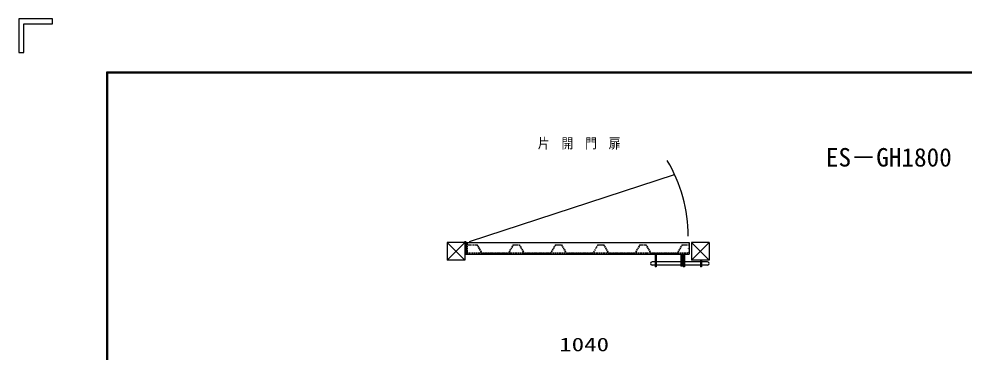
# Model space of a CAD drawing. Units: millimetres, scale not verified. Extents: x -4425 to 4425, y -3150 to 3150.
# Drawn here: x -4425 to -400, y 1731 to 3150 of the extents above; entities that cross this region are included whole.
import ezdxf
from ezdxf.enums import TextEntityAlignment as Align

# ---------------------------------------------------------------- set-up
doc = ezdxf.new("R2010")
doc.units = ezdxf.units.MM
doc.header["$LTSCALE"] = 20
doc.linetypes.add('USER2', pattern=[0.375, 0.25, -0.125])
doc.linetypes.add('USER3', pattern=[0.26, 0.01, -0.25])
for name, color, linetype, lineweight in [('0-0_1', 7, 'Continuous', 25), ('0-3_0', 1, 'Continuous', 25), ('0-5_WAKU', 7, 'Continuous', 25)]:
    doc.layers.add(name, color=color, linetype=linetype, lineweight=lineweight)
doc.layers.add('0-2_10', color=4, linetype='Continuous')
doc.styles.add('ＭＳ ゴシック', font='')
doc.styles.get('ＭＳ ゴシック').set_extended_font_data('MS Gothic')

msp = doc.modelspace()

# ---------------------------------------------------------------- linework, layer by layer
at = {"layer": '0-0_1', "color": 4}
msp.add_line((-2505.46, 2201.57), (-1632.68, 2487.24), dxfattribs=at)
at = {"layer": '0-0_1'}
for p, q in [((-2600.41, 2197.88), (-2600.41, 2122.95)), ((-2525.48, 2197.88), (-2600.41, 2197.88)), ((-2600.41, 2122.95), (-2525.48, 2197.88)), ((-2600.41, 2197.88), (-2525.48, 2122.95)), ((-2525.48, 2197.88), (-2525.48, 2122.95)), ((-2523.98, 2188.49), (-2523.98, 2151.92)), ((-2521.98, 2188.49), (-2523.98, 2188.49)), ((-2521.98, 2188.49), (-2521.98, 2151.92)), ((-2520.48, 2197.88), (-2520.48, 2147.92)), ((-2520.48, 2197.88), (-1570.32, 2197.88)), ((-1570.32, 2197.88), (-1570.32, 2147.92)), ((-1560.32, 2197.88), (-1560.32, 2122.95)), ((-1485.39, 2197.88), (-1560.32, 2197.88)), ((-1560.32, 2122.95), (-1485.39, 2197.88)), ((-1560.32, 2197.88), (-1485.39, 2122.95)), ((-1485.39, 2197.88), (-1485.39, 2122.95)), ((-2523.98, 2151.92), (-2525.48, 2151.92)), ((-2525.48, 2147.92), (-1570.31, 2147.92)), ((-2520.48, 2151.92), (-2521.98, 2151.92)), ((-1715.69, 2147.92), (-1715.69, 2093.97)), ((-1710.69, 2147.92), (-1710.69, 2093.97)), ((-1605.78, 2147.92), (-1605.78, 2096.97)), ((-1600.79, 2147.92), (-1600.79, 2096.97)), ((-1595.79, 2147.92), (-1595.79, 2093.97)), ((-1590.8, 2147.92), (-1590.8, 2093.97)), ((-2525.48, 2122.95), (-2600.41, 2122.95)), ((-1715.69, 2114.95), (-1728.67, 2114.95)), ((-1715.69, 2101.96), (-1728.67, 2101.96)), ((-1710.69, 2093.97), (-1715.69, 2093.97)), ((-1605.78, 2114.95), (-1710.69, 2114.95)), ((-1605.78, 2101.96), (-1710.69, 2101.96)), ((-1600.79, 2096.97), (-1605.78, 2096.97)), ((-1595.79, 2114.95), (-1600.79, 2114.95)), ((-1595.79, 2101.96), (-1600.79, 2101.96)), ((-1590.8, 2093.97), (-1595.79, 2093.97)), ((-1522.86, 2114.95), (-1590.8, 2114.95)), ((-1522.86, 2101.96), (-1590.8, 2101.96)), ((-1485.39, 2122.95), (-1560.32, 2122.95)), ((-1522.86, 2122.95), (-1522.86, 2093.97)), ((-1517.86, 2093.97), (-1522.86, 2093.97)), ((-1517.86, 2122.95), (-1517.86, 2093.97)), ((-1491.88, 2114.95), (-1517.86, 2114.95)), ((-1491.88, 2101.96), (-1517.86, 2101.96))]:
    msp.add_line(p, q, dxfattribs=at)
at = {"layer": '0-0_1', "linetype": 'USER2'}
for p, q in [((-2520.48, 2188.49), (-2474.01, 2188.49)), ((-2520.48, 2187.69), (-2474.47, 2187.69)), ((-2516.49, 2197.88), (-2516.49, 2151.92)), ((-2474.47, 2187.69), (-2453.82, 2151.92)), ((-2474.01, 2188.49), (-2453.36, 2152.72)), ((-2320.15, 2188.49), (-2340.8, 2152.72)), ((-2319.69, 2187.69), (-2340.34, 2151.92)), ((-2320.15, 2188.49), (-2294.17, 2188.49)), ((-2319.69, 2187.69), (-2294.63, 2187.69)), ((-2294.63, 2187.69), (-2273.98, 2151.92)), ((-2294.17, 2188.49), (-2273.52, 2152.72)), ((-2140.31, 2188.49), (-2160.96, 2152.72)), ((-2139.85, 2187.69), (-2160.5, 2151.92)), ((-2140.31, 2188.49), (-2114.33, 2188.49)), ((-2139.31, 2187.69), (-2114.79, 2187.69)), ((-2114.79, 2187.69), (-2094.14, 2151.92)), ((-2114.33, 2188.49), (-2093.68, 2152.72)), ((-1960.01, 2187.69), (-1980.66, 2151.92)), ((-1960.47, 2188.49), (-1934.49, 2188.49)), ((-1959.47, 2187.69), (-1934.95, 2187.69)), ((-1934.95, 2187.69), (-1914.3, 2151.92)), ((-1934.49, 2188.49), (-1913.84, 2152.72)), ((-1780.63, 2188.49), (-1801.28, 2152.72)), ((-1780.17, 2187.69), (-1800.82, 2151.92)), ((-1780.63, 2188.49), (-1754.65, 2188.49)), ((-1779.63, 2187.69), (-1755.11, 2187.69)), ((-1755.11, 2187.69), (-1734.46, 2151.92)), ((-1754.65, 2188.49), (-1734, 2152.72)), ((-1600.79, 2188.49), (-1621.44, 2152.72)), ((-1600.33, 2187.69), (-1620.98, 2151.92)), ((-1600.79, 2188.49), (-1574.31, 2188.49)), ((-1599.79, 2187.69), (-1574.31, 2187.69)), ((-1574.31, 2151.92), (-2520.48, 2151.92)), ((-2453.36, 2152.72), (-2340.8, 2152.72)), ((-2273.52, 2152.72), (-2160.96, 2152.72)), ((-2093.68, 2152.72), (-1981.12, 2152.72)), ((-1913.84, 2152.72), (-1801.28, 2152.72)), ((-1734, 2152.72), (-1621.44, 2152.72))]:
    msp.add_line(p, q, dxfattribs=at)
at = {"layer": '0-0_1', "linetype": 'USER3'}
msp.add_line((-1574.31, 2197.88), (-1574.31, 2151.92), dxfattribs=at)
at = {"layer": '0-0_1'}
for radius in [3, 2]:
    msp.add_circle((-2523.86, 2199.77), radius, dxfattribs=at)
at = {"layer": '0-0_1', "color": 4}
msp.add_arc((-2214.16, 2220.08), 639.91, 0.39774, 30.71861, dxfattribs=at)
at = {"layer": '0-0_1'}
for centre, radius, start, end in [((-1728.67, 2108.46), 6.5, 90, 270), ((-1491.88, 2108.46), 6.49, 270, 90)]:
    msp.add_arc(centre, radius, start, end, dxfattribs=at)
at = {"layer": '0-5_WAKU'}
for p, q in [((-4281.7, 3150), (-4424.95, 3150)), ((-4403.47, 3006.75), (-4403.47, 3128.51)), ((-4047.95, 2923), (4198.05, 2923)), ((-4047.95, -2923), (-4047.95, 2923))]:
    msp.add_line(p, q, dxfattribs=at)
for points in [[(-4424.95, 3150), (-4424.95, 3006.75), (-4403.47, 3006.75)], [(-4403.47, 3128.51), (-4281.7, 3128.51), (-4281.7, 3150)], [(-4045.95, -2921), (-4045.95, 2921), (4196.05, 2921)]]:
    msp.add_lwpolyline(points, dxfattribs=at)
msp.add_lwpolyline([(-4049.95, 2925), (4200.05, 2925), (4200.05, -2925), (-4049.95, -2925)], close=True, dxfattribs=at)

# ---------------------------------------------------------------- texts
at = {"layer": '0-0_1', "color": 4, "style": 'ＭＳ ゴシック', "width": 0.85}
msp.add_text('片\u3000開\u3000門\u3000扉', height=43.4, dxfattribs=at).set_placement((-2214.99, 2585.61), align=Align.BOTTOM_LEFT)
at = {"layer": '0-2_10', "style": 'ＭＳ ゴシック'}
msp.add_text('ES－GH1800', height=78.78, dxfattribs=at).set_placement((-988.32, 2497.66), align=Align.BOTTOM_LEFT)
at = {"layer": '0-3_0', "color": 3, "style": 'ＭＳ ゴシック', "width": 1.35}
msp.add_text('1040', height=57.77, dxfattribs=at).set_placement((-2123.9, 1717.59), align=Align.BOTTOM_LEFT)

doc.saveas('drawing.dxf')
